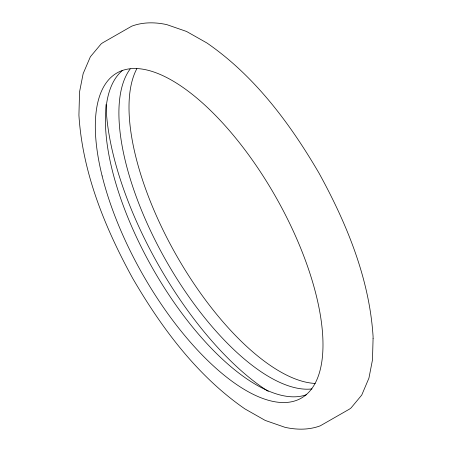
<?xml version="1.0" encoding="UTF-8"?>
<svg xmlns="http://www.w3.org/2000/svg" width="452" height="452" viewBox="0 0 452 452"><rect width="100%" height="100%" fill="white"/><g stroke="black" fill="none" stroke-linecap="round" stroke-linejoin="round"><path stroke-width="0.68" d="M306.399 394.72A186.891 76.981 60.5 0 1 152.403 267.957A186.891 76.981 60.5 0 1 122.577 70.359M268.273 391.353A208.129 85.727 60.5 0 1 106.005 104.598M311.97 388.929A186.891 76.981 60.5 0 1 166.076 260.685A186.891 76.981 60.5 0 1 130.227 68.896M315.185 383.432A186.891 76.981 60.5 0 1 175.975 254.6A186.891 76.981 60.5 0 1 136.837 68.71M373.081 338.435L372.482 359.865L368.928 378.126L361.747 395.054L351.108 407.873L349.492 409.105L320.219 425.846C308.869 430.067 296.614 429.914 284.924 427.298L265.228 420.428L244.911 408.902C197.106 375.844 161.692 328.118 132.73 278.398C105.124 228 82.501 173.105 78.919 115.158L79.558 91.863L83.145 73.648L90.372 56.771L101.045 44.008L102.519 42.895L131.792 26.148C143.075 21.962 155.228 22.08 166.861 24.645L186.54 31.459L206.846 42.934C254.668 75.891 290.082 123.571 319.067 173.223C346.74 223.638 369.408 278.556 373.081 336.537L373.081 338.435M102.129 175.958A186.891 76.981 60.5 0 0 296.292 400.438A186.891 76.981 60.5 0 0 229.068 130.199A186.891 76.981 60.5 0 0 102.129 175.958"/></g></svg>
